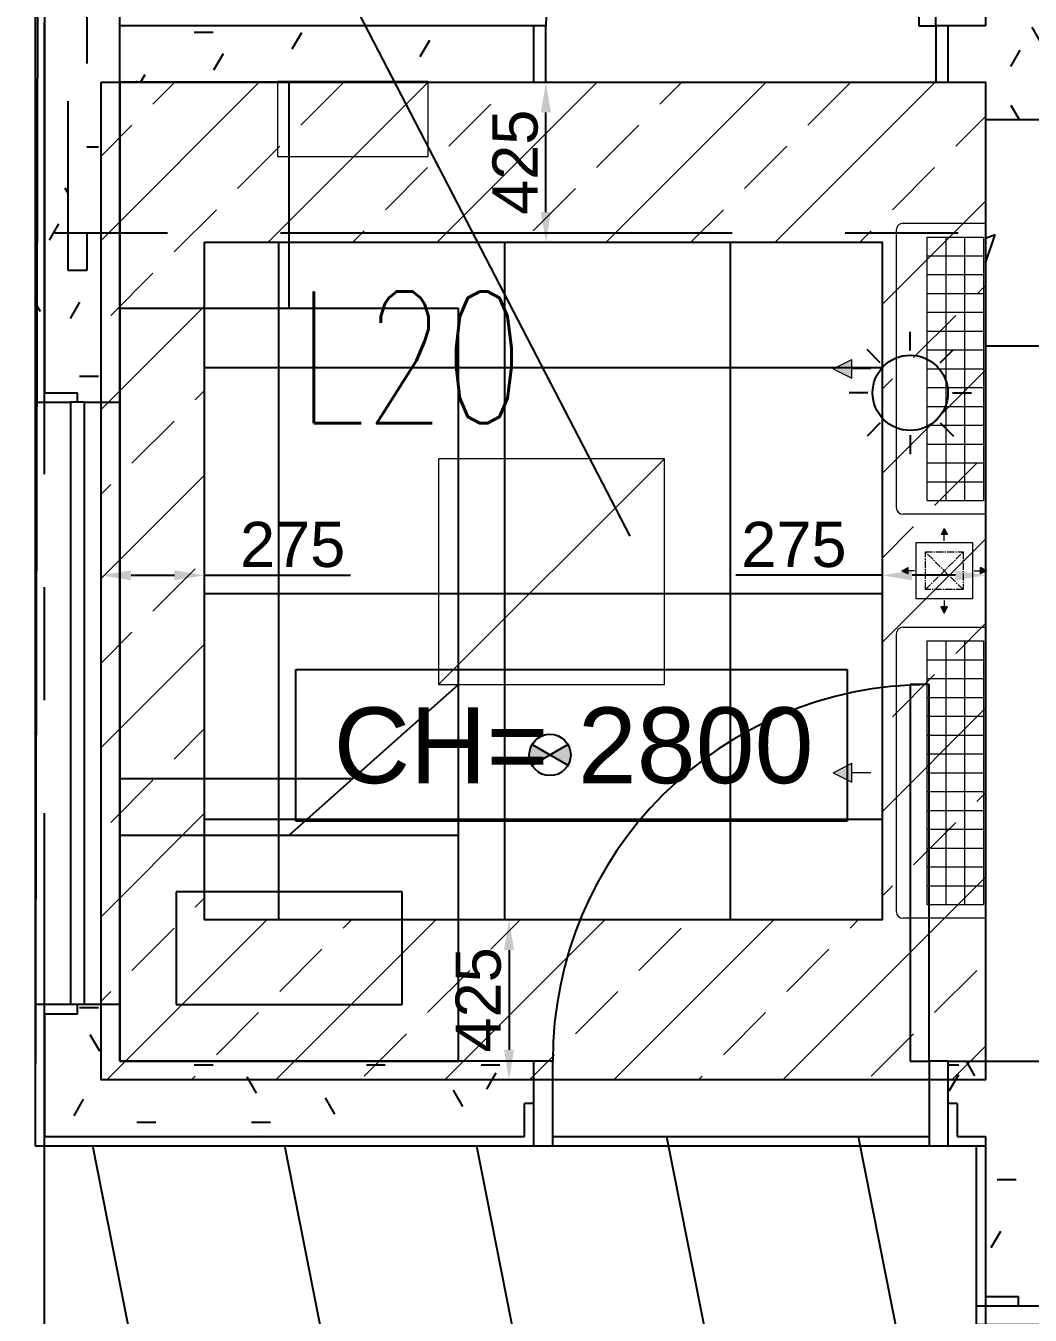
# Model space of a CAD drawing. Header units: millimetres. Extents: x -92759 to 184353, y -15225 to 86714.
# Drawn here: x -73583 to -70914, y 58466 to 61891 of the extents above; entities that cross this region are included whole.
import ezdxf

# ---------------------------------------------------------------- set-up
doc = ezdxf.new("R2010")
doc.units = ezdxf.units.MM
for name, pattern in [('CENTER2', [28.574999999999996, 19.05, -3.174999999999999, 3.174999999999999, -3.174999999999999]), ('IDA - Dash 3mm', [899.9999999999998, 449.9999999999999, -449.9999999999999]), ('IDA - Grid Line', [2100, 1200, -300, 300, -300])]:
    doc.linetypes.add(name, pattern=pattern)
doc.layers.get('Defpoints').update_dxf_attribs({"color": 8})
for name, color, linetype in [('0-1', 9, 'Continuous'), ('0-Motion Sensor', 1, 'Continuous'), ('A-_DOOR----_E', 8, 'Continuous'), ('A-_FLOR----_E', 8, 'Continuous'), ('A-_ROOMNAME_A', 8, 'Continuous'), ('A-_WALL----_E', 8, 'Continuous'), ('A-_WALL----_H', 8, 'Continuous'), ('A-_WALL----_H-1', 9, 'Continuous'), ('A-_WALLPRTN_E', 8, 'Continuous'), ('A-_WIND----_E', 8, 'Continuous'), ('A-PATT-CONC', 8, 'Continuous'), ('AAG_Dimension', 7, 'Continuous'), ('E-legend', 1, 'Continuous'), ('E-LIGHT----E', 1, 'Continuous'), ('HF', 7, 'Continuous'), ('HF Text', 7, 'Continuous'), ('M-ACMV_FCU', 5, 'Continuous'), ('S-_COLN----_E', 8, 'Continuous')]:
    doc.layers.add(name, color=color, linetype=linetype)
for name, color, linetype, true_color in [('1599_FURN_RHH_BLK8 _NEW__1ST STY_dwg _2_-1', 7, 'Continuous', 0xaaaaaa), ('A-_DETA----_E-6', 7, 'Continuous', 0x969696), ('A-_DETA----_ED-2', 1, 'Continuous', 0xff0000), ('A-_WIND----_E-1', 7, 'IDA - Dash 3mm', 0x00007f), ('E-_FIREALAM_E-1', 1, 'Continuous', 0xff0000), ('S-_ANOTGRID_E-1', 9, 'IDA - Grid Line', 0x808080)]:
    doc.layers.add(name, color=color, linetype=linetype, true_color=true_color)
for name, color, linetype, lineweight in [('HFI 9MM FPB', 94, 'Continuous', 5), ('M-ACMV_Control Panel', 7, 'Continuous', 25), ('M-ACMV_FAD', 3, 'Continuous', 18), ('M-ACMV_FAG', 3, 'Continuous', 25)]:
    doc.layers.add(name, color=color, linetype=linetype, lineweight=lineweight)
doc.styles.add('Arial', font='arial.ttf')
doc.styles.add('Arial_4', font='arial.ttf', dxfattribs={"height": 1.8})
doc.styles.add('Simplex', font='simplex_.ttf', dxfattribs={"width": 0.7, "height": 449.9999999999998})
doc.styles.get("Standard").update_dxf_attribs({"font": 'arial.ttf'})
doc.dimstyles.get("Standard").update_dxf_attribs({"dimtxt": 0.18, "dimasz": 0.18, "dimexe": 0.18, "dimexo": 0.0625, "dimgap": 0.09, "dimtad": 0, "dimtih": 1, "dimtoh": 1, "dimdec": 4, "dimzin": 0, "dimdsep": 46, "dimtxsty": 'Standard', "dimcen": 0.09, "dimadec": 0, "dimazin": 0, "dimtfac": 1, "dimtdec": 4, "dimtofl": 0, "dimtmove": 0, "dimatfit": 3, "dimfxl": 1, "dimtolj": 1, "dimtzin": 0, "dimarcsym": 0})
pattern_1 = [(0, (-11870.95033970803, 40538.29041519728), (609.6, 152.4), [50.292, -406.908, 50.292, -406.908, -2438.4]), (0, (-11870.95033970803, 40538.29041519728), (609.6, 152.4), [-914.4, 50.292, -864.1080000000001, 50.292, -406.908, -1066.8]), (0, (-11870.95033970803, 40538.29041519728), (609.6, 152.4), [-2286, 50.292, -254.508, 50.292, -711.7080000000001]), (120, (-11642.35033970803, 40614.49041519727), (-436.7822715367483, 451.7290861469939), [50.29199999999999, -406.9079999999999, 50.29199999999999, -406.9079999999999, -2438.399999999999]), (120, (-11642.35033970803, 40614.49041519727), (-436.7822715367483, 451.7290861469939), [-914.3999999999997, 50.29199999999999, -864.1079999999998, 50.29199999999999, -406.9079999999999, -1066.799999999999]), (120, (-11642.35033970803, 40614.49041519727), (-436.7822715367483, 451.7290861469939), [-2285.999999999999, 50.29199999999999, -254.5079999999999, 50.29199999999999, -711.7079999999999]), (240, (-11566.15033970803, 40919.29041519728), (-172.8177284632514, -604.1290861469938), [50.292, -406.908, 50.292, -406.908, -2438.4]), (240, (-11566.15033970803, 40919.29041519728), (-172.8177284632514, -604.1290861469938), [-914.4, 50.292, -864.1080000000001, 50.292, -406.908, -1066.8]), (240, (-11566.15033970803, 40919.29041519728), (-172.8177284632514, -604.1290861469938), [-2286, 50.292, -254.508, 50.292, -711.7080000000001])]

# ---------------------------------------------------------------- blocks, each defined once
blk = doc.blocks.new('DEENN- MD03_METAL Door_SL - MD-03 1100Lx2200H-10527730-BLK8_RHH_1ST STOREY PLAN')
at = {"layer": 'A-_DOOR----_E'}
for p, q in [((499.999999999996, 1112.500000000007), (449.999999999996, 1112.500000000007)), ((449.999999999996, 1112.500000000007), (449.999999999996, 112.5000000000069)), ((499.999999999996, 112.5000000000069), (499.999999999996, 1112.500000000007)), ((-500.0000000000013, 112.5000000004801), (-550.0000000000013, 112.5000000004802)), ((-500.000000000002, -112.5000000004539), (-500.0000000000013, 112.5000000004801)), ((449.999999999996, 112.5000000000069), (499.999999999996, 112.5000000000069)), ((549.9999999999985, 112.5000000004767), (499.9999999999978, 112.5000000004768)), ((499.9999999999978, 112.5000000004768), (499.9999999999971, -112.5000000004571)), ((-550.000000000002, -112.5000000004537), (-500.000000000002, -112.5000000004539)), ((499.9999999999971, -112.5000000004571), (549.9999999999978, -112.5000000004572))]:
    blk.add_line(p, q, dxfattribs=at)
blk.add_arc((499.9999999999996, 112.5000000000127), 999.9999999999937, 90.00000000000018, 180.0000000000001, dxfattribs=at)
blk = doc.blocks.new('IDA - Top Hung - 2 Panels - 1900L X 600H - B8-AW06-8765561-BLK8_RHH_1ST STOREY PLAN')
at = {"layer": 'A-_WIND----_E-1'}
for p, q in [((-950.0000000000081, 25.00000000000015), (949.9999999999916, 25.00000000000038)), ((-950.0000000000077, -24.99999999999985), (-950.0000000000077, 25.00000000000017)), ((949.9999999999916, 25.00000000000039), (949.9999999999916, -24.99999999999962)), ((949.9999999999916, -24.99999999999962), (-950.0000000000081, -24.99999999999985))]:
    blk.add_line(p, q, dxfattribs=at)
blk = doc.blocks.new('IDA - Strobe Light - IDA - Strobe Light-8826107-BLK8_RHH_1ST STOREY PLAN')
at = {"layer": 'A-_DETA----_ED-2'}
for p, q in [((-3.537799099273752e-13, 312.4999999999995), (-3.537799099273752e-13, 362.4999999999995)), ((-79.54951288348698, 279.549512883486), (-114.9048519428144, 314.9048519428134)), ((79.54951288348606, 279.5495128834863), (114.9048519428134, 314.9048519428138)), ((-112.5000000000004, 199.9999999999995), (-162.5000000000003, 199.9999999999995)), ((112.4999999999997, 199.9999999999995), (162.4999999999997, 199.9999999999995)), ((-79.54951288348677, 120.4504871165127), (-114.9048519428141, 85.09514805718528)), ((79.54951288348626, 120.4504871165129), (114.9048519428137, 85.09514805718557)), ((-3.537799099273752e-13, 87.4999999999995), (-3.537799099273752e-13, 37.4999999999995))]:
    blk.add_line(p, q, dxfattribs=at)
blk.add_circle((-3.60338529980185e-13, 199.9999999999995), 99.99999999999993, dxfattribs=at)
blk = doc.blocks.new('IDA - Rectangle Column - 600W X 600D-V13-BLK8_RHH_1ST STOREY PLAN')
at = {"layer": 'S-_COLN----_E'}
h = blk.add_hatch(dxfattribs=at)
h.set_pattern_fill('FP_18', color=256, style=0, pattern_type=2)
h.set_pattern_definition([(49.99999999999999, (15929.05, 11738.29), (1093.104430267475, -95.63411695947559), [114.3, -1257.3]), (355, (15929.05, 11738.29), (-211.4574664150782, 1146.340905781224), [91.44, -1005.84]), (100.451, (16020.142, 11730.321), (881.6559934061535, 1050.700308316319), [97.14, -1068.54]), (46.184, (15929.05, 12043.09), (1626.474720277597, -252.2567880155302), [171.45, -1885.95]), (96.636, (16064.589, 12022.069), (1424.415804803049, 1484.565381831424), [145.71, -1602.811]), (351.184, (15929.05, 12043.09), (1424.429764516642, 1484.551388825616), [137.16, -1508.76]), (21, (16081.45, 11966.89), (909.686336747598, -613.5910270951945), [114.3, -1257.3]), (326, (16081.45, 11966.89), (370.8122318562428, 1105.12896128723), [91.44, -1005.84]), (71.45100000000001, (16157.257, 11915.758), (1280.503324218127, 491.5278885997479), [97.14, -1068.54]), (37.50000000000001, (15929.05, 11738.29), (18.53133908059709, 507.3302701573009), [50.292, -943.3560000000001, 50.292, -970.788, -1009.65]), (37.50000000000001, (15929.05, 11738.29), (18.53133908059709, 507.3302701573009), [-2014.728, 50.292, -959.3580000000001]), (7.499999999999999, (15929.05, 11738.29), (400.9177506676237, 601.0836210924509), [50.292, -531.876, 50.292, -920.4960000000001, -384.81]), (7.499999999999999, (15929.05, 11738.29), (400.9177506676237, 601.0836210924509), [-1552.956, 50.292, -334.518]), (327.5, (15589.198, 11738.29), (813.5451503241984, -34.37370723354661), [50.292, -330.708, 50.292, -2715.768]), (327.5, (15589.198, 11738.29), (813.5451503241984, -34.37370723354661), [-431.292, -1138.428, 50.292, -1527.048]), (317.5, (15436.798, 11738.29), (888.7754689953813, 152.5599537134181), [50.292, -445.008, 50.292, -739.14, -1120.14]), (317.5, (15436.798, 11738.29), (888.7754689953813, 152.5599537134181), [-1284.732, 50.292, -1069.848])])
h.paths.add_polyline_path([(299.9999999999794, -300.0000000000141), (299.9999999999794, 299.9999999999838), (-300.0000000000184, 299.9999999999838), (-300.0000000000184, -300.0000000000141)])
for p, q in [((300.0000000000001, 300.0000000000001), (-299.9999999999998, 300.0000000000001)), ((-299.9999999999998, 300.0000000000001), (-299.9999999999998, -299.9999999999999)), ((300.0000000000001, -299.9999999999999), (300.0000000000001, 300.0000000000001)), ((-299.9999999999998, -299.9999999999999), (300.0000000000001, -299.9999999999999))]:
    blk.add_line(p, q, dxfattribs=at)
blk = doc.blocks.new('DEENN- MD03_METAL Door_SL - MD-03 1100Lx2200H-10527726-BLK8_RHH_1ST STOREY PLAN')
at = {"layer": 'A-_DOOR----_E'}
for p, q in [((499.999999999996, 1112.500000000007), (449.999999999996, 1112.500000000007)), ((449.999999999996, 1112.500000000007), (449.999999999996, 112.5000000000069)), ((499.999999999996, 112.5000000000069), (499.999999999996, 1112.500000000007)), ((-500.0000000000013, 112.5000000004801), (-550.0000000000013, 112.5000000004802)), ((-500.000000000002, -112.5000000004539), (-500.0000000000013, 112.5000000004801)), ((449.999999999996, 112.5000000000069), (499.999999999996, 112.5000000000069)), ((549.9999999999985, 112.5000000004767), (499.9999999999978, 112.5000000004768)), ((499.9999999999978, 112.5000000004768), (499.9999999999971, -112.5000000004571)), ((-550.000000000002, -112.5000000004537), (-500.000000000002, -112.5000000004539)), ((499.9999999999971, -112.5000000004571), (549.9999999999978, -112.5000000004572))]:
    blk.add_line(p, q, dxfattribs=at)
blk.add_arc((499.9999999999996, 112.5000000000127), 999.9999999999937, 90.00000000000018, 180.0000000000001, dxfattribs=at)
blk = doc.blocks.new('IDA - F - Single - Swing - FL - Bottom - 1100L X 2200H -TD-06-10179040-BLK8_RHH_1ST STOREY PLAN')
at = {"layer": 'A-_DOOR----_E'}
for p, q in [((517.9999999999972, 1111.000000000005), (472.9999999999972, 1111.000000000005)), ((472.9999999999972, 1111.000000000005), (472.9999999999972, 75.00000000000556)), ((517.9999999999972, 75.0000000000056), (517.9999999999972, 1111.000000000005)), ((472.9999999999972, 868.0000000000056), (517.9999999999972, 868.0000000000056)), ((495.4999999999972, 868.0000000000056), (495.4999999999972, 318.0000000000055)), ((472.9999999999972, 318.0000000000056), (517.9999999999972, 318.0000000000056)), ((-518.0000000000013, 75.00000000048011), (-550.0000000000014, 75.00000000048021)), ((-518.0000000000017, -75.00000000045377), (-518.0000000000013, 75.00000000048011)), ((472.9999999999972, 75.0000000000056), (517.9999999999972, 75.0000000000056)), ((549.9999999999982, 75.00000000047666), (517.9999999999975, 75.00000000047676)), ((517.9999999999975, 75.00000000047676), (517.999999999997, -75.00000000045712)), ((-550.0000000000018, -75.00000000045367), (-518.0000000000017, -75.00000000045377)), ((517.999999999997, -75.00000000045712), (549.9999999999977, -75.00000000045722))]:
    blk.add_line(p, q, dxfattribs=at)
for centre in [(517.9999999999955, 75.00000000000772), (517.9999999999955, 75.0000000000077)]:
    blk.add_arc(centre, 1035.999999999997, 90.0000000000001, 179.9999999999999, dxfattribs=at)
blk = doc.blocks.new('IDA - Casement w Top Hung - 1 Panel - 1600L X 1800H - B8-AW08-10169765-BLK8_RHH_1ST STOREY PLAN')
at = {"layer": 'A-_WIND----_E'}
for p, q in [((-800.0000000000076, 17.50000000000017), (799.9999999999919, 17.50000000000037)), ((-800.0000000000083, 17.50000000000017), (-800.0000000000083, -17.49999999999983)), ((799.9999999999918, 17.50000000000037), (799.9999999999918, -17.49999999999963)), ((799.9999999999918, -17.49999999999963), (-800.0000000000077, -17.49999999999983))]:
    blk.add_line(p, q, dxfattribs=at)
blk = doc.blocks.new('1599_FURN_RHH_BLK8 _NEW__1ST STY_dwg _2_-10346281-BLK8_RHH_1ST STOREY PLAN')
at = {"layer": 'A-_DETA----_E-6'}
for p, q in [((-37405.10285362156, -17600.00000000929), (-37855.10285362149, -17600.00000000929)), ((-37855.10285362149, -17600.00000000929), (-37855.10285362149, -18200.00000000971)), ((-37405.10285362156, -18200.00000000971), (-37405.10285362156, -17600.00000000929)), ((-37855.10285362149, -18200.00000000971), (-36955.1028536215, -18200.00000000971)), ((-37855.10285362149, -18200.00000000971), (-37855.10285362149, -20200.00000000901)), ((-36955.1028536215, -20200.00000000901), (-36955.1028536215, -18200.00000000971)), ((-37405.10285362163, -19600.0000000097), (-36955.1028536215, -19200.00000000959)), ((-37236.35285362163, -19450.0000000097), (-37855.10285362149, -19450.0000000097)), ((-37855.10285362149, -19600.0000000097), (-36955.1028536215, -19600.0000000097)), ((-37105.10285362163, -19750.0000000097), (-37705.10285362163, -19750.0000000097)), ((-37705.10285362163, -19750.0000000097), (-37705.10285362163, -20050.02138621724)), ((-37105.10285362163, -20050.02138621724), (-37105.10285362163, -19750.0000000097)), ((-37705.10285362163, -20050.02138621724), (-37105.10285362163, -20050.02138621724)), ((-37855.10285362149, -20200.00000000901), (-36955.1028536215, -20200.00000000901))]:
    blk.add_line(p, q, dxfattribs=at)
blk = doc.blocks.new('A$Cb2bf8f38')
at = {"layer": 'A-_WALL----_H'}
h = blk.add_hatch(dxfattribs=at)
h.set_pattern_fill('FP_3', color=256, style=0, pattern_type=2)
h.set_pattern_definition([(0, (-11870.95033970803, 40538.29041519728), (1219.2, 304.8), [50.292, -864.1080000000001, 50.292, -864.1080000000001, -4876.8]), (0, (-11870.95033970803, 40538.29041519728), (1219.2, 304.8), [-1828.8, 50.292, -1778.508, 50.292, -864.1080000000001, -2133.6]), (0, (-11870.95033970803, 40538.29041519728), (1219.2, 304.8), [-4572, 50.292, -559.308, 50.292, -1473.708]), (120, (-11413.75033970803, 40690.69041519728), (-873.5645430734967, 903.4581722939878), [50.29199999999999, -864.1079999999998, 50.29199999999999, -864.1079999999998, -4876.799999999998]), (120, (-11413.75033970803, 40690.69041519728), (-873.5645430734967, 903.4581722939878), [-1828.799999999999, 50.29199999999999, -1778.507999999999, 50.29199999999999, -864.1079999999998, -2133.599999999999]), (120, (-11413.75033970803, 40690.69041519728), (-873.5645430734967, 903.4581722939878), [-4571.999999999998, 50.29199999999999, -559.3079999999998, 50.29199999999999, -1473.707999999999]), (240, (-11261.35033970803, 41300.29041519728), (-345.6354569265029, -1208.258172293988), [50.292, -864.1080000000001, 50.292, -864.1080000000001, -4876.8]), (240, (-11261.35033970803, 41300.29041519728), (-345.6354569265029, -1208.258172293988), [-1828.8, 50.292, -1778.508, 50.292, -864.1080000000001, -2133.6]), (240, (-11261.35033970803, 41300.29041519728), (-345.6354569265029, -1208.258172293988), [-4572, 50.292, -559.308, 50.292, -1473.708])])
h.paths.add_polyline_path([(-30625.00000000022, 26374.99999999477), (-30600.0000000002, 26374.99999999477), (-30600.0000000002, 26724.9999999948), (-30512.50000000016, 26724.9999999948), (-30512.50000000016, 26749.99999999477), (-30625.00000000022, 26749.99999999477)])
h.paths.add_polyline_path([(-30512.50000000016, 28349.99999999479), (-30512.50000000016, 28374.9999999948), (-30600.0000000002, 28374.9999999948), (-30600.0000000002, 32599.9999999948), (-30625.00000000022, 32599.9999999948), (-30625.00000000022, 28349.99999999479), (-30530.24274687009, 28349.99999999479)])
at = {"layer": 'A-_WALL----_H-1'}
h = blk.add_hatch(dxfattribs=at)
h.set_pattern_fill('FP_1', color=256, style=0, pattern_type=2)
h.set_pattern_definition(pattern_1)
h.paths.add_polyline_path([(-27949.99999999979, 29099.99999999476), (-27949.99999999979, 34049.99999999475), (-28099.99999999979, 34049.99999999475), (-28099.99999999979, 29099.99999999476)])
h = blk.add_hatch(dxfattribs=at)
h.set_pattern_fill('FP_1', color=256, style=0, pattern_type=2)
h.set_pattern_definition(pattern_1)
h.paths.add_polyline_path([(-30600.0000000002, 26399.99999999478), (-30400.00000000018, 26399.99999999478), (-30400.00000000018, 26749.99999999477), (-30512.50000000016, 26749.99999999477), (-30512.50000000016, 26724.9999999948), (-30600.0000000002, 26724.9999999948)])
h.paths.add_polyline_path([(-30400.00000000018, 28349.99999999479), (-30400.00000000018, 32599.9999999948), (-30487.50000000046, 32599.9999999948), (-30487.50000000046, 31849.99999999464), (-30537.50000000046, 31849.99999999464), (-30537.50000000046, 32599.9999999948), (-30600.0000000002, 32599.9999999948), (-30600.0000000002, 28374.9999999948), (-30512.50000000016, 28374.9999999948), (-30512.50000000016, 28349.99999999479), (-30495.2427468701, 28349.99999999479)])
h.paths.add_polyline_path([(-30527.77777777795, 28699.99999999477), (-30537.50000000018, 28699.99999999477), (-30537.50000000018, 31399.99999999465), (-30487.50000000019, 31399.99999999465), (-30487.50000000019, 28699.99999999477), (-30521.2121212123, 28699.99999999477)])
h = blk.add_hatch(dxfattribs=at)
h.set_pattern_fill('FP_1', color=256, style=0, pattern_type=2)
h.set_pattern_definition(pattern_1)
h.paths.add_polyline_path([(-29300.00000000036, 29199.9999999945), (-29300.00000000036, 29349.99999999449), (-30400.00000000018, 29349.99999999453), (-30400.00000000018, 29199.99999999453), (-29875.05459937268, 29199.99999999451)])
h.paths.add_polyline_path([(-28200.0000000004, 29199.9999999945), (-28099.99999999979, 29199.9999999945), (-28099.99999999979, 29349.99999999449), (-28200.0000000004, 29349.99999999449), (-28200.0000000004, 29274.9999999945)])
h = blk.add_hatch(dxfattribs=at)
h.set_pattern_fill('FP_1', color=256, style=0, pattern_type=2)
h.set_pattern_definition(pattern_1)
h.paths.add_polyline_path([(-28125.00000000023, 26399.99999999474), (-28099.99999999993, 26399.99999999474), (-28099.99999999979, 26599.99999999477), (-28200.0000000002, 26599.99999999477), (-28200.0000000002, 26487.49999999478), (-28175.00000000018, 26487.49999999478), (-28175.00000000018, 26399.99999999478)])
h.paths.add_polyline_path([(-29875.05459937268, 26399.99999999478), (-29325.00000000023, 26399.99999999478), (-29325.00000000023, 26487.49999999478), (-29300.00000000022, 26487.49999999478), (-29300.00000000022, 26599.99999999477), (-30400.00000000018, 26599.99999999477), (-30400.00000000018, 26399.99999999478)])
h = blk.add_hatch(dxfattribs=at)
h.set_pattern_fill('FP_1', color=256, style=0, pattern_type=2)
h.set_pattern_definition(pattern_1)
h.paths.add_polyline_path([(-27900.00000000019, 24749.97861378652), (-27900.00000000019, 24849.99999999464), (-28012.50000000024, 24849.99999999464), (-28012.50000000024, 24824.99999999463), (-28100.00000000021, 24824.99999999463), (-28100.00000000021, 24749.97861378652), (-28012.50000000024, 24749.97861378652)])
h.paths.add_polyline_path([(-28012.50000000024, 25949.99999999464), (-27900.00000000019, 25949.99999999464), (-27900.00000000019, 26599.99999999477), (-28100.00000000021, 26599.99999999477), (-28100.00000000021, 25974.99999999465), (-28012.50000000024, 25974.99999999465)])
blk.add_lwpolyline([(-2385.000014684816, -9825.000000005268), (-2385.000014684816, -5100.000000005144), (7399.999992657484, -5125.000000005231), (7399.999992656127, 46800.00000000381), (-18574.99999999992, 46800.00000000381), (-18574.99999999992, 38037.49999999475), (-30600.00000000046, 38099.9999999948), (-30625.0000000002, 26374.99999999478), (-28100.0000000002, 26374.99999999478), (-28100.00000000051, -2400.000000005231), (-10500.00000000043, -2425.000000005246), (-10500.00000000043, -9800.000000005239), (-2385.000014684816, -9825.000000005268)], close=True)
at = {"layer": 'A-_DETA----_E-6'}
for p, q in [((-29950.00000000023, 29199.99999999452), (-30400.00000000016, 29199.99999999452)), ((-30400.00000000016, 29199.99999999452), (-30400.00000000016, 28599.99999999411)), ((-29950.00000000023, 28599.99999999411), (-29950.00000000023, 29199.99999999452)), ((-30400.00000000016, 28599.99999999411), (-29500.00000000017, 28599.99999999411)), ((-30400.00000000016, 28599.99999999411), (-30400.00000000016, 26599.9999999948)), ((-29500.00000000017, 26599.9999999948), (-29500.00000000017, 28599.99999999411)), ((-29950.0000000003, 27199.99999999411), (-29500.00000000017, 27599.99999999422)), ((-29781.2500000003, 27349.99999999411), (-30400.00000000016, 27349.99999999411)), ((-30400.00000000016, 27199.99999999411), (-29500.00000000017, 27199.99999999411)), ((-29650.0000000003, 27049.99999999411), (-30250.0000000003, 27049.99999999411)), ((-30250.0000000003, 27049.99999999411), (-30250.0000000003, 26749.97861378657)), ((-29650.0000000003, 26749.97861378657), (-29650.0000000003, 27049.99999999411)), ((-30250.0000000003, 26749.97861378657), (-29650.0000000003, 26749.97861378657)), ((-30400.00000000016, 26599.9999999948), (-29500.00000000017, 26599.9999999948)), ((-28634.68818385598, 17087.4999999948), (-30471.83407302295, 26374.9999999948)), ((-28125.00000000019, 17087.49999999479), (-29962.14588916716, 26374.99999999479)), ((-29452.45770531119, 26374.99999999387), (-28125.00000000019, 19664.1756115909)), ((-28947.71473246277, 26399.99999999478), (-28100.00000000019, 22114.46632290823)), ((-28438.02654860698, 26399.9999999948), (-28125.0000000002, 24817.52683478319))]:
    blk.add_line(p, q, dxfattribs=at)
at = {"layer": 'A-_FLOR----_E'}
for p, q in [((-30600.00000000019, 7799.999999994805), (-30600.00000000019, 26374.99999999478)), ((-29250.0000000002, 26399.99999999477), (-28250.0000000002, 26399.9999999948))]:
    blk.add_line(p, q, dxfattribs=at)
at = {"layer": 'A-_ROOMNAME_A'}
blk.add_line((-29043.79118431625, 27994.46896713307), (-30105.40525980932, 30040.16302162943), dxfattribs=at)
at = {"layer": 'A-_WALL----_E'}
for p, q in [((-30625.0000000002, 32599.9999999948), (-30625.0000000002, 26374.99999999478)), ((-30600.00000000018, 32599.9999999948), (-30600.00000000018, 28374.99999999481)), ((-30400.00000000016, 26599.99999999478), (-30400.00000000016, 32599.9999999948)), ((-30600.00000000018, 28374.99999999481), (-30512.50000000014, 28374.99999999481)), ((-30512.50000000014, 28349.9999999948), (-30512.50000000014, 28374.99999999481)), ((-30625.0000000002, 28349.9999999948), (-30530.24274687008, 28349.9999999948)), ((-30495.24274687008, 28349.9999999948), (-30400.00000000016, 28349.9999999948)), ((-30530.24274687008, 26749.99999999478), (-30625.0000000002, 26749.99999999478)), ((-30512.50000000014, 26724.99999999481), (-30512.50000000014, 26749.99999999478)), ((-30400.00000000016, 26749.99999999478), (-30495.24274687008, 26749.99999999478)), ((-30600.00000000018, 26724.99999999481), (-30600.00000000018, 26399.9999999948)), ((-30512.50000000014, 26724.99999999481), (-30600.00000000018, 26724.99999999481)), ((-29300.0000000002, 26599.99999999478), (-30400.00000000016, 26599.99999999478)), ((-29300.0000000002, 26374.99999999478), (-29300.0000000002, 26599.99999999478)), ((-28200.00000000017, 26599.99999999478), (-28200.00000000017, 26374.99999999478)), ((-28200.00000000017, 26599.99999999478), (-27899.99999999976, 26599.99999999478)), ((-29300.0000000002, 26487.4999999948), (-29325.00000000021, 26487.4999999948)), ((-29325.00000000021, 26399.9999999948), (-29325.00000000021, 26487.4999999948)), ((-28175.00000000016, 26487.4999999948), (-28200.00000000017, 26487.4999999948)), ((-28175.00000000016, 26487.4999999948), (-28175.00000000016, 26399.9999999948)), ((-30625.0000000002, 26374.99999999478), (-29300.0000000002, 26374.99999999478)), ((-30600.00000000011, 26399.9999999948), (-29325.00000000021, 26399.9999999948)), ((-28200.00000000017, 26374.99999999478), (-28125.00000000021, 26374.99999999478)), ((-28175.00000000016, 26399.9999999948), (-28099.99999999992, 26399.99999999476)), ((-28125.00000000021, 26374.99999999478), (-28125.00000000021, 25949.99999999466)), ((-28100.0000000002, 26399.9999999948), (-28100.0000000002, 25974.99999999467)), ((-28100.0000000002, 25974.99999999467), (-28012.50000000023, 25974.99999999467)), ((-28012.50000000023, 25949.99999999466), (-28012.50000000023, 25974.99999999467)), ((-28125.00000000021, 25949.99999999466), (-27900.00000000017, 25949.99999999466))]:
    blk.add_line(p, q, dxfattribs=at)
at = {"layer": 'A-_WALLPRTN_E'}
for p, q in [((-28099.99999999978, 31549.99999999466), (-28099.99999999978, 29349.99999999451)), ((-29300.00000000034, 29349.99999999451), (-30400.00000000016, 29349.99999999454)), ((-29300.00000000034, 29199.99999999451), (-29300.00000000034, 29349.99999999451)), ((-28099.99999999978, 29349.99999999451), (-28200.00000000038, 29349.99999999451)), ((-28200.00000000038, 29349.99999999451), (-28200.00000000038, 29199.99999999451)), ((-30400.00000000016, 29199.99999999454), (-29300.00000000034, 29199.99999999451)), ((-28200.00000000038, 29199.99999999451), (-28099.99999999978, 29199.99999999451)), ((-28099.99999999978, 29199.99999999451), (-28099.99999999978, 29099.99999999477)), ((-28099.99999999978, 28499.99999999478), (-28099.99999999978, 26599.99999999478))]:
    blk.add_line(p, q, dxfattribs=at)
at = {"layer": 'S-_ANOTGRID_E-1'}
for p, q in [((-30600.00000000062, -20141.41303295737), (-30600.00000000062, 53272.8020007598)), ((-38373.07310524902, 28799.99999999478), (13584.69335650012, 28799.99999999478))]:
    blk.add_line(p, q, dxfattribs=at)
at = {"layer": '1599_FURN_RHH_BLK8 _NEW__1ST STY_dwg _2_-1'}
blk.add_blockref('1599_FURN_RHH_BLK8 _NEW__1ST STY_dwg _2_-10346281-BLK8_RHH_1ST STOREY PLAN', (7455.102853621805, 46800.00000000382), dxfattribs=at)
at = {"layer": 'A-_DOOR----_E'}
for name, p in [('IDA - F - Single - Swing - FL - Bottom - 1100L X 2200H -TD-06-10179040-BLK8_RHH_1ST STOREY PLAN', (-28750.00000000036, 29274.99999999452)), ('DEENN- MD03_METAL Door_SL - MD-03 1100Lx2200H-10527730-BLK8_RHH_1ST STOREY PLAN', (-28750.00000000019, 26487.49999999479))]:
    blk.add_blockref(name, p, dxfattribs=at)
at = {"layer": 'A-_DOOR----_E', "rotation": 270}
blk.add_blockref('DEENN- MD03_METAL Door_SL - MD-03 1100Lx2200H-10527726-BLK8_RHH_1ST STOREY PLAN', (-28012.50000000019, 25399.99999999466), dxfattribs=at)
at = {"layer": 'A-_WIND----_E', "rotation": 270}
blk.add_blockref('IDA - Casement w Top Hung - 1 Panel - 1600L X 1800H - B8-AW08-10169765-BLK8_RHH_1ST STOREY PLAN', (-30512.74274687008, 27549.99999999479), dxfattribs=at)
at = {"layer": 'A-_WIND----_E-1', "rotation": 270}
blk.add_blockref('IDA - Top Hung - 2 Panels - 1900L X 600H - B8-AW06-8765561-BLK8_RHH_1ST STOREY PLAN', (-30512.50000000016, 29649.99999999478), dxfattribs=at)
at = {"layer": 'E-_FIREALAM_E-1', "rotation": 89.99999999999818}
blk.add_blockref('IDA - Strobe Light - IDA - Strobe Light-8826107-BLK8_RHH_1ST STOREY PLAN', (-28099.99999999978, 28374.99999999451), dxfattribs=at)
at = {"layer": 'S-_COLN----_E'}
blk.add_blockref('IDA - Rectangle Column - 600W X 600D-V13-BLK8_RHH_1ST STOREY PLAN', (-27800.00000000015, 28799.99999999478), dxfattribs=at)
blk = doc.blocks.new('*D531')
at = {"layer": 'AAG_Dimension', "color": 0, "lineweight": -2, "transparency": 16777216}
for p, q in [((-17397.11216029233, 488661.709584797), (-17397.22966029235, 488661.709584797)), ((-17397.04966029234, 488316.7095847978), (-17397.04966029234, 488581.709584797)), ((-17403.9871602923, 488236.7095847978), (-17396.86966029234, 488236.7095847978))]:
    blk.add_line(p, q, dxfattribs=at)
at = {"layer": 'AAG_Dimension', "color": 0, "transparency": 16777216}
for points in [[(-17410.38299362568, 488581.709584797), (-17383.71632695901, 488581.709584797), (-17397.04966029234, 488661.709584797)], [(-17410.38299362568, 488316.7095847978), (-17383.71632695901, 488316.7095847978), (-17397.04966029234, 488236.7095847978)]]:
    blk.add_solid(points, dxfattribs=at)
at = {"layer": 'Defpoints', "color": 0, "transparency": 16777216}
for p in [(-17397.04966029233, 488661.709584797), (-17397.04966029234, 488661.709584797), (-17404.0496602923, 488236.7095847978)]:
    blk.add_point(p, dxfattribs=at)
at = {"layer": 'AAG_Dimension', "color": 152, "true_color": 0x2776bb, "transparency": 16777216, "insert": (-17478.31841881881, 488449.2095847973), "char_height": 120, "attachment_point": 5, "rotation": 90, "style": 'Arial'}
blk.add_mtext('\\A1;425', dxfattribs=at)
blk = doc.blocks.new('*D532')
at = {"layer": 'AAG_Dimension', "color": 0, "lineweight": -2, "transparency": 16777216}
for p, q in [((-17494.99724703261, 486436.7095847972), (-17494.87974703254, 486436.7095847972)), ((-17495.05974703254, 486356.7095847972), (-17495.05974703254, 486091.7095847975)), ((-17494.99724703261, 486011.7095847975), (-17494.87974703254, 486011.7095847975))]:
    blk.add_line(p, q, dxfattribs=at)
at = {"layer": 'AAG_Dimension', "color": 0, "transparency": 16777216}
for points in [[(-17508.39308036587, 486356.7095847972), (-17481.72641369921, 486356.7095847972), (-17495.05974703254, 486436.7095847972)], [(-17508.39308036587, 486091.7095847975), (-17481.72641369921, 486091.7095847975), (-17495.05974703254, 486011.7095847975)]]:
    blk.add_solid(points, dxfattribs=at)
at = {"layer": 'Defpoints', "color": 0, "transparency": 16777216}
for p in [(-17495.05974703261, 486436.7095847972), (-17495.05974703261, 486011.7095847975), (-17495.05974703254, 486011.7095847975)]:
    blk.add_point(p, dxfattribs=at)
at = {"layer": 'AAG_Dimension', "color": 152, "true_color": 0x2776bb, "transparency": 16777216, "insert": (-17576.328505559, 486224.2095847972), "char_height": 120, "attachment_point": 5, "rotation": 90, "style": 'Arial'}
blk.add_mtext('\\A1;425', dxfattribs=at)
blk = doc.blocks.new('*D533')
at = {"layer": 'AAG_Dimension', "color": 0, "lineweight": -2, "transparency": 16777216}
for p, q in [((-18579.04966029253, 487336.7720847973), (-18579.04966029253, 487352.2041825604)), ((-18499.04966029253, 487352.0241825604), (-18384.0496555071, 487352.0241825604)), ((-18304.0496555071, 487336.7720847973), (-18304.0496555071, 487352.2041825604)), ((-18304.0496555071, 487352.0241825604), (-17915.97325714421, 487352.0241825604))]:
    blk.add_line(p, q, dxfattribs=at)
at = {"layer": 'AAG_Dimension', "color": 0, "transparency": 16777216}
for points in [[(-18499.04966029253, 487365.3575158937), (-18499.04966029253, 487338.6908492271), (-18579.04966029253, 487352.0241825604)], [(-18384.0496555071, 487365.3575158937), (-18384.0496555071, 487338.6908492271), (-18304.0496555071, 487352.0241825604)]]:
    blk.add_solid(points, dxfattribs=at)
at = {"layer": 'Defpoints', "color": 0, "transparency": 16777216}
for p in [(-18304.0496555071, 487352.0241825604), (-18579.04966029253, 487336.7095847973), (-18304.0496555071, 487336.7095847973)]:
    blk.add_point(p, dxfattribs=at)
at = {"layer": 'AAG_Dimension', "color": 152, "true_color": 0x2776bb, "transparency": 16777216, "insert": (-18070.01145632565, 487433.292941087), "char_height": 120, "attachment_point": 5, "style": 'Arial'}
blk.add_mtext('\\A1;275', dxfattribs=at)
blk = doc.blocks.new('*D534')
at = {"layer": 'AAG_Dimension', "color": 0, "lineweight": -2, "transparency": 16777216}
for p, q in [((-16504.04966507749, 487352.0241825604), (-16892.12606344038, 487352.0241825604)), ((-16504.04966507749, 487352.0866825604), (-16504.04966507749, 487352.2041825604)), ((-16309.04966029176, 487352.0241825604), (-16424.04966507749, 487352.0241825604)), ((-16229.04966029176, 487352.0866825604), (-16229.04966029176, 487352.2041825604))]:
    blk.add_line(p, q, dxfattribs=at)
at = {"layer": 'AAG_Dimension', "color": 0, "transparency": 16777216}
for points in [[(-16424.04966507749, 487365.3575158937), (-16424.04966507749, 487338.6908492271), (-16504.04966507749, 487352.0241825604)], [(-16309.04966029176, 487365.3575158937), (-16309.04966029176, 487338.6908492271), (-16229.04966029176, 487352.0241825604)]]:
    blk.add_solid(points, dxfattribs=at)
at = {"layer": 'Defpoints', "color": 0, "transparency": 16777216}
for p in [(-16504.04966507749, 487352.0241825604), (-16504.04966507749, 487352.0241825604), (-16229.04966029176, 487352.0241825604)]:
    blk.add_point(p, dxfattribs=at)
at = {"layer": 'AAG_Dimension', "color": 152, "true_color": 0x2776bb, "transparency": 16777216, "insert": (-16738.08786425893, 487433.292941087), "char_height": 120, "attachment_point": 5, "style": 'Arial'}
blk.add_mtext('\\A1;275', dxfattribs=at)
blk = doc.blocks.new('L20')
at = {"layer": 'E-LIGHT----E', "lineweight": 5}
blk.add_line((-300, -300), (300, 300), dxfattribs=at)
blk.add_lwpolyline([(-300, -300), (300, -300), (300, 300), (-300, 300)], close=True, dxfattribs=at)
at = {"layer": 'E-LIGHT----E', "lineweight": 5, "style": 'Simplex', "width": 0.7}
blk.add_text('L20', height=350, dxfattribs=at).set_placement((-673.6744960267097, 394.3268135054968))
blk = doc.blocks.new('Motion Sensor')
at = {"layer": 'E-legend', "lineweight": 25}
h = blk.add_hatch(color=256, dxfattribs=at)
h.dxf.hatch_style = 1
h.paths.add_polyline_path([(10020.95033603635, -17121.62374853581), (9973.309739583374, -17094.11843734937, 0.1316524975873853), (9965.939713663416, -17121.62374853581, 0.1316524975873853), (9973.309739583374, -17149.12905972231)])
h = blk.add_hatch(color=256, dxfattribs=at)
h.dxf.hatch_style = 1
h.paths.add_polyline_path([(10068.59093248929, -17094.11843734937), (10020.95033603635, -17121.62374853581), (10068.59093248929, -17149.12905972231, 0.1316524975873954), (10075.96095840927, -17121.62374853581, 0.1316524975873954)])
for p, q in [((9973.309739583374, -17094.11843734938), (10068.59093248929, -17149.12905972232)), ((9973.309739583374, -17149.12905972232), (10068.59093248929, -17094.11843734938))]:
    blk.add_line(p, q, dxfattribs=at)
blk.add_circle((10020.95033603635, -17121.62374853581), 55.01062237293718, dxfattribs=at)
blk = doc.blocks.new('EL_B8_L1_R4')
at = {"layer": '0-Motion Sensor'}
blk.add_blockref('Motion Sensor', (-28485.25115906339, 3976.539434884966), dxfattribs=at)
at = {"layer": 'E-legend', "color": 0}
blk.add_blockref('L20', (-18460.30437803752, -12658.2657814658), dxfattribs=at)
blk = doc.blocks.new('A$C18b254fe')
at = {"layer": 'M-ACMV_FCU', "lineweight": 5}
h = blk.add_hatch(color=256, dxfattribs=at)
h.dxf.hatch_style = 1
h.paths.add_polyline_path([(-405, 0), (-355, -25), (-355, 25)])
for p, q in [((0, 386.5), (0, -386.5)), ((-237, 368.5), (-237, -368.5)), ((-155, 350), (-5, 350)), ((-104.9999999999709, -349.9999999999964), (-105.0000000000291, 350)), ((-54.9999999999709, -349.9999999999964), (-55.0000000000291, 350)), ((-155, 300), (-5, 300)), ((-155, 250), (-5, 250)), ((-155, 200), (-5, 200)), ((-155, 150), (-5, 150)), ((-155, 100), (-5, 100)), ((-155, 50), (-5, 50)), ((-405, 0), (-355, 25)), ((-405, 0), (-355, -25)), ((-355, -25), (-355, 25)), ((-305, 0), (-355, 0)), ((-155, 0), (-5, 0)), ((-155, -50), (-5, -50)), ((-155, -100), (-5, -100)), ((-155, -150), (-5, -150)), ((-155, -200), (-5, -200)), ((-155, -250), (-5, -250)), ((-155, -300), (-5, -300)), ((-155, -350), (-5, -350))]:
    blk.add_line(p, q, dxfattribs=at)
for points in [[(-219, 386.5), (0, 386.5), (0, -386.5), (-219, -386.5)], [(-155, -350), (-155, 350)], [(-5, 350), (-5, -350)]]:
    blk.add_lwpolyline(points, dxfattribs=at)
for centre, start, end in [((-219, 368.5), 90, 180), ((-219, -368.5), 180, 270)]:
    blk.add_arc(centre, 18, start, end, dxfattribs=at)
blk = doc.blocks.new('A$Ce886c8c0')
at = {"layer": 'M-ACMV_Control Panel', "lineweight": 5}
blk.add_lwpolyline([(200, -200.0000000001164), (200, 199.9999999998836), (0, 199.9999999998836), (0, -199.9999999998836)], close=True, dxfattribs=at)
blk.add_solid([(0, -199.9999999998836), (200, -200.0000000001164), (200, 199.9999999998836), (0, -199.9999999998836)], dxfattribs=at)
blk = doc.blocks.new('A$C93d871f8')
at = {"layer": 'M-ACMV_FAG', "lineweight": 5}
h = blk.add_hatch(color=3, dxfattribs=at)
h.dxf.hatch_style = 1
h.paths.add_polyline_path([(-8.376322294803686, 95.94080573701649), (8.376322294803686, 95.94080573701649), (0, 112.6934503266239)])
h = blk.add_hatch(color=3, dxfattribs=at)
h.dxf.hatch_style = 1
h.paths.add_polyline_path([(-112.6934503266166, -4.440892098500626e-16), (-95.94080573700921, -8.376322294803686), (-95.94080573700921, 8.376322294803686)])
h = blk.add_hatch(color=3, dxfattribs=at)
h.dxf.hatch_style = 1
h.paths.add_polyline_path([(95.94080573700921, 8.376322294803686), (95.94080573700921, -8.376322294803686), (112.6934503266166, -4.440892098500626e-16)])
h = blk.add_hatch(color=3, dxfattribs=at)
h.dxf.hatch_style = 1
h.paths.add_polyline_path([(4.440892098500626e-16, -112.6934503266239), (8.376322294803686, -95.94080573701649), (-8.376322294803686, -95.94080573701649)])
at = {"layer": 'M-ACMV_FAD', "color": 3, "lineweight": 5}
blk.add_lwpolyline([(-75, 75), (75, 75), (75, -75), (-75, -75)], close=True, dxfattribs=at)
at = {"layer": 'M-ACMV_FAG', "color": 3, "lineweight": 5}
for p, q in [((0, 112.6934503266239), (-8.376322294803686, 95.94080573701649)), ((0, 112.6934503266239), (8.376322294803686, 95.94080573701649)), ((8.376322294803686, 95.94080573701649), (-8.376322294803686, 95.94080573701649)), ((0, 79.18816114740912), (0, 95.94080573701649)), ((-112.6934503266166, 0), (-95.94080573700921, 8.376322294803686)), ((-112.6934503266166, 0), (-95.94080573700921, -8.376322294803686)), ((-95.94080573700921, -8.376322294803686), (-95.94080573700921, 8.376322294803686)), ((-79.18816114740184, 0), (-95.94080573700921, 0)), ((79.18816114740184, 0), (95.94080573700921, 0)), ((95.94080573700921, -8.376322294803686), (95.94080573700921, 8.376322294803686)), ((112.6934503266166, 0), (95.94080573700921, 8.376322294803686)), ((112.6934503266166, 0), (95.94080573700921, -8.376322294803686)), ((8.376322294803686, -95.94080573701649), (-8.376322294803686, -95.94080573701649)), ((0, -112.6934503266239), (-8.376322294803686, -95.94080573701649)), ((0, -79.18816114740912), (0, -95.94080573701649)), ((0, -112.6934503266239), (8.376322294803686, -95.94080573701649))]:
    blk.add_line(p, q, dxfattribs=at)
at = {"layer": 'M-ACMV_FAG', "color": 3, "linetype": 'CENTER2', "lineweight": 5}
for p, q in [((-50, -50), (50, 50)), ((50, -50), (-50, 50))]:
    blk.add_line(p, q, dxfattribs=at)
blk.add_lwpolyline([(-50, 50), (50, 50), (50, -50), (-50, -50)], close=True, dxfattribs=at)
blk = doc.blocks.new('ACMV_B8L1_R9')
at = {"layer": 'M-ACMV_Control Panel', "lineweight": 5, "rotation": 270}
blk.add_blockref('A$Ce886c8c0', (217088.913100292, -48210.93631793183), dxfattribs=at)
at = {"layer": 'M-ACMV_FAG', "lineweight": 5}
blk.add_blockref('A$C93d871f8', (218660.5000000006, -49510.93631793211), dxfattribs=at)
at = {"layer": 'M-ACMV_FCU', "color": 3, "lineweight": 5}
for p in [(218770.0000000006, -48974.43631793211), (218770.0000000006, -50047.43631793211)]:
    blk.add_blockref('A$C18b254fe', p, dxfattribs=at)
blk = doc.blocks.new('RCP_B8L1')
at = {"layer": 'A-PATT-CONC'}
h = blk.add_hatch(dxfattribs=at)
h.set_pattern_fill('ANSI37', color=256, scale=189, angle=45)
h.set_pattern_definition([(90, (-16504.04966507749, 488236.7095847976), (-600.075, 0), []), (180, (-16504.04966507749, 488236.7095847976), (-5.684341886080801e-14, -600.075), [])])
h.paths.add_polyline_path([(-18304.0496555071, 488236.7095847976), (-16504.04966507749, 488236.7095847976), (-16504.04966507749, 486436.7095847969), (-18304.0496555071, 486436.7095847969)])
at = {"layer": 'HFI 9MM FPB'}
h = blk.add_hatch(dxfattribs=at)
h.set_pattern_fill('ANSI33', color=256, scale=50)
h.set_pattern_definition([(45, (1.455191522836685e-11, 0), (-224.5064030267288, 224.5064030267288), []), (45, (224.5065000000177, 0), (-224.5064030267288, 224.5064030267288), [158.75, -79.375])])
h.paths.add_polyline_path([(-18579.0496602925, 488661.7095847972), (-16229.04966029203, 488661.7095847972), (-16229.04966029203, 486011.7095847973), (-18579.0496602925, 486011.7095847973)])
h.paths.add_polyline_path([(-18304.04965550707, 488236.7095847976), (-16504.04966507746, 488236.7095847976), (-16504.04966507746, 486436.7095847969), (-18304.04965550707, 486436.7095847969)], flags=16)
at = {"layer": 'HF'}
for points in [[(-18579.04966029253, 488661.7095847972), (-16229.04966029206, 488661.7095847972), (-16229.04966029206, 486011.7095847973), (-18579.04966029253, 486011.7095847973)], [(-18304.0496555071, 488236.7095847976), (-16504.04966507749, 488236.7095847976), (-16504.04966507749, 486436.7095847969), (-18304.0496555071, 486436.7095847969)]]:
    blk.add_lwpolyline(points, close=True, dxfattribs=at)
at = {"layer": 'HF Text', "insert": (-17961.09298650682, 487001.3126592073), "char_height": 201.462342701253, "width": 1263.346208091493, "attachment_point": 1, "style": 'Arial_4', "bg_fill": 16, "box_fill_scale": 1.5, "bg_fill_color": 256, "bg_fill_transparency": 0}
blk.add_mtext('CH= 2800', dxfattribs=at)
at = {"layer": 'AAG_Dimension'}
for base, p1, p2, picture, middle in [((-17397.04966029234, 488661.709584797), (-17404.04966029229, 488236.7095847976), (-17397.04966029232, 488661.7095847968), '*D531', (-17478.31841881881, 488449.2095847973)), ((-17495.05974703254, 486011.7095847975), (-17495.0597470326, 486436.7095847969), (-17495.0597470326, 486011.7095847973), '*D532', (-17576.328505559, 486224.2095847972))]:
    dim = blk.add_linear_dim(base=base, p1=p1, p2=p2, angle=90, dimstyle='Standard', dxfattribs=at)
    dim.commit()
    dim.dimension.update_dxf_attribs({"geometry": picture, "text_midpoint": middle})
for base, p1, p2, picture, middle in [((-18304.0496555071, 487352.0241825604), (-18579.04966029253, 487336.7095847973), (-18304.0496555071, 487336.7095847973), '*D533', (-18070.01145632565, 487433.292941087)), ((-16504.04966507749, 487352.0241825604), (-16229.04966029176, 487352.0241825604), (-16504.04966507749, 487352.0241825604), '*D534', (-16738.08786425893, 487433.292941087))]:
    dim = blk.add_linear_dim(base=base, p1=p1, p2=p2, dimstyle='Standard', dxfattribs=at)
    dim.commit()
    dim.dimension.update_dxf_attribs({"geometry": picture, "text_midpoint": middle})

msp = doc.modelspace()

# ---------------------------------------------------------------- block references
at = {"layer": '0-1'}
msp.add_blockref('A$Cb2bf8f38', (-42933.02231215651, 32541.23510078315), dxfattribs=at)

# ---------------------------------------------------------------- next in the draw order: block references
at = {"color": 0}
msp.add_blockref('EL_B8_L1_R4', (-53725.94848348013, 73099.57588224312), dxfattribs=at)
at = {"layer": 'A-PATT-CONC', "color": 152, "true_color": 0x2776bb}
msp.add_blockref('RCP_B8L1', (-54803.97265186458, -426920.4744840196), dxfattribs=at)

# ---------------------------------------------------------------- next in the draw order: block references
at = {"layer": 'M-ACMV_FCU', "color": 5}
msp.add_blockref('ACMV_B8L1_R9', (-289803.0223121543, 109954.5972306221), dxfattribs=at)

doc.saveas('drawing.dxf')
